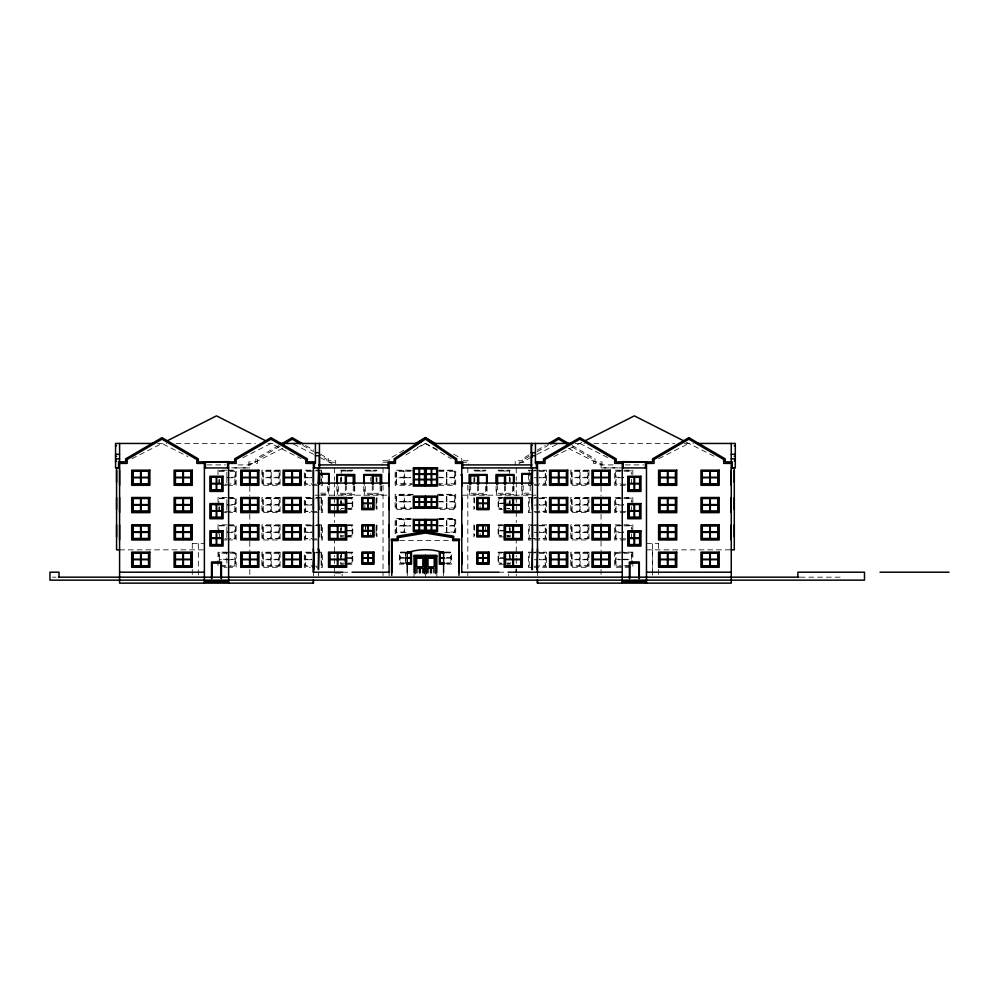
<?xml version="1.0" encoding="UTF-8"?>
<svg xmlns="http://www.w3.org/2000/svg" width="999" height="999" viewBox="0 0 999 999"><rect width="100%" height="100%" fill="white"/><g stroke="black" fill="none" stroke-linecap="round" stroke-linejoin="round"><path stroke-width="0.75" stroke-dasharray="5 3.75" d="M652.534 549.85L652.534 575.624L652.534 543.631M405.869 454.995L425.424 443.456L428.521 443.456M278.733 445.504L255.856 458.853L255.856 461.875L248.788 461.875L248.788 467.932M280.145 446.203L257.367 459.478L257.367 463.399L249.8 463.399L249.8 467.932L231.456 467.932M403.896 450.212L389.086 458.853L389.086 460.739M529.058 454.92L522.327 458.853L522.327 460.739L515.184 460.739L515.184 464.91M537.125 450.212L545.204 445.504M529.195 456.356L523.838 459.478L523.838 462.262L516.271 462.262M537.225 451.673L547.952 445.417M131.905 458.678L161.988 443.456L187.974 456.605M242.869 457.692L270.991 443.456L301.086 458.678M282.817 448.201L249.8 464.91L237.687 464.91M417.22 447.602L425.424 443.456L438.823 450.237M518.881 463.586L529.945 457.992M536.775 454.533L557.317 444.13M553.871 456.605L582.579 442.07M658.778 458.678L688.86 443.456M572.052 446.978L593.481 459.478L593.481 463.399L601.048 463.399L601.048 467.932L620.729 467.857M157.442 443.456L166.658 443.456M175.999 443.456L255.419 443.456M267.882 443.456L274.063 443.456M575.262 443.456L584.527 443.456M593.868 443.456L674.849 443.456M684.19 443.456L693.406 443.456M387.674 460.739L382.03 460.739L382.03 464.91M463.174 460.739L468.831 460.739L468.831 464.91M334.59 462.262L327.01 462.262L327.01 459.478L320.317 455.569M383.029 462.262L389.086 462.262M461.763 462.262L467.819 462.262M207.018 464.91L225.587 464.91M613.161 464.91L601.048 464.91L568.031 448.201M625.274 464.91L643.843 464.91M601.048 467.932L620.928 467.932M227.085 470.179L218.007 470.179L218.007 474.725M228.609 470.179L236.176 470.179L236.176 485.314L228.609 485.314M310.364 470.179L304.308 470.179L304.308 485.314L310.364 485.314M316.421 470.179L322.477 470.179L322.477 485.314L311.875 485.314M340.647 470.179L352.759 470.179M364.86 470.179L376.973 470.179M410.289 470.167L395.142 470.167L395.142 485.314L410.289 485.314M439.048 470.167L455.706 470.167L455.706 485.314L439.048 485.314M473.876 470.179L485.989 470.179M498.101 470.179L510.214 470.179M532.917 470.179L528.384 470.179L528.384 485.314L532.917 485.314M534.44 470.179L546.553 470.179L546.553 485.314L534.44 485.314M320.13 470.804L305.157 470.804L305.157 484.215L317.133 484.215M352.185 470.679L341.208 470.679L341.208 475.274M365.434 470.679L376.411 470.679M412.462 470.791L396.004 470.791L396.004 484.215L412.462 484.215M438.386 470.791L454.857 470.791L454.857 484.215L438.386 484.215M474.438 470.679L485.414 470.679M498.663 470.679L509.64 470.679L509.64 475.274M530.731 470.804L545.691 470.804L545.691 484.215L533.716 484.215M341.521 470.991L346.541 470.991L346.541 474.637M346.853 470.991L351.873 470.991M365.746 470.991L370.766 470.991L370.766 474.637M371.079 470.991L376.099 470.991M474.762 470.991L479.77 470.991M485.102 470.991L480.094 470.991L480.094 474.637M498.988 470.991L503.996 470.991M509.328 470.991L504.308 470.991L504.308 474.637M230.332 471.203L234.852 471.203L234.852 477.26L227.322 477.26M311.651 471.203L305.632 471.203L305.632 477.26L311.651 477.26M410.489 471.191L404.47 471.191L404.47 477.26L410.489 477.26M438.861 471.191L446.391 471.191L446.391 477.26L438.861 477.26M539.21 471.203L545.217 471.203L545.217 477.26L539.21 477.26M620.516 471.203L616.008 471.203L616.008 477.26L623.526 477.26M624 471.203L631.518 471.203L631.518 474.225M227.322 477.759L234.852 477.759L234.852 483.828L230.332 483.828M311.651 477.759L305.632 477.759L305.632 483.828L311.651 483.828M410.489 477.747L404.47 477.747L404.47 483.816L411.988 483.816M438.861 477.747L446.391 477.747L446.391 483.816L438.861 483.816M534.215 477.759L537.225 477.759M539.21 477.759L545.217 477.759L545.217 483.828L539.21 483.828M623.526 477.759L616.008 477.759L616.008 483.828L620.516 483.828M224.85 484.215L235.327 484.215L235.327 470.804L218.856 470.804L218.856 473.788M626.011 484.215L615.534 484.215L615.534 470.804L631.992 470.804L631.992 473.788M224.063 485.314L227.085 485.314M625.274 485.314L614.685 485.314L614.685 470.179L632.842 470.179L632.842 474.725M320.667 493.169L327.622 493.169L327.622 485.614M345.329 493.269L338.374 493.269L338.374 486.051M372.227 493.269L365.272 493.269L365.272 486.051M478.621 493.269L485.576 493.269L485.576 486.051M505.531 493.269L512.487 493.269L512.487 486.051M413.311 494.28L395.142 494.28L395.142 509.428L410.289 509.428M437.537 494.28L455.706 494.28L455.706 509.428L439.048 509.428M321.166 494.692L328.621 494.692L328.621 485.839M531.181 494.692L522.24 494.692L522.24 485.839M412.462 494.905L396.004 494.905L396.004 508.329L412.462 508.329M438.386 494.905L454.857 494.905L454.857 508.329L438.386 508.329M314.935 495.192L319.568 495.192M320.604 495.192L387.55 495.192M461.763 495.192L535.914 495.192M410.489 495.304L404.47 495.304L404.47 501.373L410.489 501.373M438.861 495.304L446.391 495.304L446.391 501.373L438.861 501.373M227.085 497.502L218.007 497.502L218.007 502.047M228.609 497.502L236.176 497.502L236.176 512.637L228.609 512.637M310.364 497.502L304.308 497.502L304.308 512.637L310.364 512.637M316.421 497.502L322.477 497.502L322.477 512.637L311.875 512.637M348.214 497.502L352.759 497.502L352.759 509.615L348.214 509.615M502.647 497.502L498.101 497.502L498.101 509.615L502.647 509.615M532.917 497.502L528.384 497.502L528.384 512.637L546.553 512.637L546.553 497.502L534.44 497.502M347.015 498.002L352.185 498.002L352.185 508.728L341.208 508.728M503.846 498.002L498.663 498.002L498.663 508.728L501.411 508.728M320.13 498.126L305.157 498.126L305.157 511.538L317.133 511.538M348.114 498.314L351.873 498.314L351.873 503.171L346.853 503.171M501.486 498.314L498.988 498.314L498.988 503.171L503.996 503.171M530.731 498.126L545.691 498.126L545.691 511.538L533.716 511.538M230.332 498.513L234.852 498.513L234.852 504.582L227.322 504.582M311.651 498.513L305.632 498.513L305.632 504.582L311.651 504.582M539.21 498.513L545.217 498.513L545.217 504.582L539.21 504.582M620.516 498.513L616.008 498.513L616.008 504.582L623.526 504.582M624 498.513L631.518 498.513L631.518 501.548M410.489 501.86L404.47 501.86L404.47 507.929L411.988 507.929M438.861 501.86L446.391 501.86L446.391 507.929L438.861 507.929M344.031 503.171L341.521 503.171L341.521 498.314M506.818 503.171L509.328 503.171L509.328 498.314M346.853 503.558L351.873 503.558L351.873 508.416L348.114 508.416M503.996 503.558L498.988 503.558L498.988 508.416L501.486 508.416M227.322 505.082L234.852 505.082L234.852 511.151L230.332 511.151M311.651 505.082L305.632 505.082L305.632 511.151L311.651 511.151M534.215 505.082L537.225 505.082M539.21 505.082L545.217 505.082L545.217 511.151L539.21 511.151M623.526 505.082L616.008 505.082L616.008 511.151L620.516 511.151M341.521 508.416L344.031 508.416M506.818 508.416L509.328 508.416M506.905 508.728L509.64 508.728M224.85 511.538L235.327 511.538L235.327 498.126L218.856 498.126L218.856 505.581M626.011 511.538L615.534 511.538L615.534 498.126L631.992 498.126L631.992 502.597M224.063 512.637L227.085 512.637M625.274 512.637L614.685 512.637L614.685 497.502L632.842 497.502L632.842 502.047M410.289 518.394L395.142 518.394L395.142 533.528L399.687 533.528M439.048 518.394L455.706 518.394L455.706 533.528L452.684 533.528M412.462 519.005L396.004 519.005L396.004 532.43L406.481 532.43M438.386 519.005L454.857 519.005L454.857 532.43L444.38 532.43M410.489 519.405L404.47 519.405L404.47 525.474L410.489 525.474M438.861 519.405L446.391 519.405L446.391 525.474L438.861 525.474M227.085 524.825L218.007 524.825L218.007 529.358M228.609 524.825L236.176 524.825L236.176 539.959L228.609 539.959M310.364 524.825L304.308 524.825L304.308 539.959L310.364 539.959M316.421 524.825L322.477 524.825L322.477 539.959L311.875 539.959M348.214 524.825L352.759 524.825L352.759 536.938L345.179 536.938M502.647 524.825L498.101 524.825L498.101 536.938L505.669 536.938M532.917 524.825L528.384 524.825L528.384 539.959L546.553 539.959L546.553 524.825L534.44 524.825M347.015 525.312L352.185 525.312L352.185 536.051L341.208 536.051M503.846 525.312L498.663 525.312L498.663 536.051L501.411 536.051M320.13 525.437L305.157 525.437L305.157 538.861L317.133 538.861M530.731 525.437L545.691 525.437L545.691 538.861L529.233 538.861L529.233 525.437M348.114 525.636L351.873 525.636L351.873 530.481L346.853 530.481M501.486 525.636L498.988 525.636L498.988 530.481L503.996 530.481M230.332 525.836L234.852 525.836L234.852 531.905L227.322 531.905M311.651 525.836L305.632 525.836L305.632 531.905L311.651 531.905M410.489 525.973L404.47 525.973L404.47 532.03M438.861 525.973L446.391 525.973L446.391 532.03M539.21 525.836L545.217 525.836L545.217 531.905L539.21 531.905M620.516 525.836L616.008 525.836L616.008 531.905L623.526 531.905M624 525.836L631.518 525.836L631.518 528.871M346.853 530.881L351.873 530.881L351.873 535.739L348.114 535.739M503.996 530.881L498.988 530.881L498.988 535.739L501.486 535.739M227.322 532.405L234.852 532.405L234.852 538.461L230.332 538.461M311.651 532.405L305.632 532.405L305.632 538.461L311.651 538.461M534.215 532.405L537.225 532.405M539.21 532.405L545.217 532.405L545.217 538.461L539.21 538.461M623.526 532.405L616.008 532.405L616.008 538.461L620.516 538.461M341.521 535.739L344.031 535.739M506.818 535.739L509.328 535.739M506.905 536.051L509.64 536.051M343.668 536.938L340.647 536.938L340.647 533.903M507.18 536.938L510.214 536.938L510.214 533.903M529.707 538.461L535.726 538.461M224.85 538.861L235.327 538.861L235.327 525.437L218.856 525.437L218.856 538.861M626.011 538.861L615.534 538.861L615.534 525.437L631.992 525.437L631.992 529.92M224.063 539.959L227.085 539.959M625.274 539.959L614.685 539.959L614.685 524.825L632.842 524.825L632.842 529.358M399.687 540.609L451.161 540.609M192.27 543.631L204.383 543.631M646.478 543.631L658.591 543.631M119.593 549.85L204.383 549.85M646.478 549.85L731.256 549.85M227.085 552.135L218.007 552.135L218.007 567.282M228.609 552.135L236.176 552.135L236.176 567.282L228.609 567.282M310.364 552.16L304.308 552.16L304.308 567.307L310.364 567.307M316.421 552.16L322.477 552.16L322.477 567.307L316.421 567.307M348.214 552.16L352.759 552.16L352.759 564.273L345.179 564.273M405.457 552.06L399.4 552.06L399.4 564.173L405.457 564.173M445.392 552.06L451.448 552.06L451.448 564.173L445.392 564.173M502.647 552.16L498.101 552.16L498.101 564.273L505.669 564.273M532.917 552.16L528.384 552.16L528.384 567.307L532.917 567.307M534.44 552.16L546.553 552.16L546.553 567.307L534.44 567.307M405.781 552.559L399.975 552.559L399.975 563.299L405.457 563.299M445.392 552.559L450.874 552.559L450.874 563.299L445.392 563.299M320.13 552.784L305.157 552.784L305.157 566.208L317.133 566.208M347.015 552.659L352.185 552.659L352.185 563.399L341.208 563.399M503.846 552.659L498.663 552.659L498.663 563.399L501.411 563.399M530.731 552.784L545.691 552.784L545.691 566.208L533.716 566.208M348.114 552.971L351.873 552.971L351.873 557.829L346.853 557.829M445.554 552.872L450.561 552.872L450.561 557.729L445.554 557.729M501.486 552.971L498.988 552.971L498.988 557.829L503.996 557.829M230.332 553.159L234.852 553.159L234.852 559.228L227.322 559.228M311.651 553.184L305.632 553.184L305.632 559.253L311.651 559.253M539.21 553.184L545.217 553.184L545.217 559.253L539.21 559.253M620.516 553.159L616.008 553.159L616.008 559.228L623.526 559.228M624 553.159L631.518 553.159L631.518 559.228L624 559.228M346.853 558.229L351.873 558.229L351.873 563.086L348.114 563.086M445.554 558.129L450.561 558.129L450.561 562.974L445.554 562.974M503.996 558.229L498.988 558.229L498.988 563.086L501.486 563.086M227.322 559.715L234.852 559.715L234.852 565.784L230.332 565.784M623.526 559.715L616.008 559.715L616.008 565.784L620.516 565.784M624 559.715L631.518 559.715L631.518 564.273M311.651 559.74L305.632 559.74L305.632 565.809L311.651 565.809M534.215 559.74L537.225 559.74M539.21 559.74L545.217 559.74L545.217 565.809L539.21 565.809M341.521 563.086L344.031 563.086M506.818 563.086L509.328 563.086M506.905 563.399L509.64 563.399M343.668 564.273L340.647 564.273L340.647 561.251M507.18 564.273L510.214 564.273L510.214 561.251M220.841 565.784L226.848 565.784L226.848 559.715L219.33 559.715L219.33 564.273M624 565.784L631.518 565.784M220.354 566.183L235.327 566.183L235.327 552.759L218.856 552.759L218.856 560.214M630.494 566.183L615.534 566.183L615.534 552.759L631.992 552.759L631.992 563.199M224.063 567.282L227.085 567.282M342.744 572.202L350.462 572.202M498.838 572.202L506.568 572.202M52.385 577.172L56.044 577.172M800.099 577.172L840.271 577.172M231.631 467.869L249.8 467.932M686.138 442.07L714.847 456.605M579.857 443.456L609.939 458.678M293.531 444.13L314.073 454.533M320.317 457.692L331.968 463.586M572.115 445.504L594.992 458.853L594.992 461.875L602.06 461.875L602.06 467.932M453.683 454.145L461.763 458.853L461.763 460.739M305.657 445.504L313.723 450.212M320.454 454.145L328.534 458.853L328.534 460.739L335.676 460.739L335.676 463.623M302.909 445.417L313.624 451.673M425.424 443.456L451.386 458.778M658.591 543.468L658.591 549.85M658.591 569.455L658.591 575.624M631.518 479.283L631.518 483.828M631.518 506.593L631.518 511.151M631.518 533.916L631.518 538.461M601.048 486.463L601.048 496.028M601.048 514.248L601.048 523.513M601.048 541.271L601.048 551.236M601.048 569.368L601.048 575.636M537.462 572.202L537.462 575.923M530.182 485.614L530.182 493.169L523.226 493.169L523.226 485.614M529.233 470.804L529.233 484.215M529.233 498.126L529.233 511.538M529.233 552.784L529.233 566.208M521.74 485.901L521.74 495.192M516.271 467.932L516.271 480.419M516.271 481.98L516.271 496.028M516.271 497.589L516.271 510.064M516.271 511.625L516.271 522.552M516.271 538.161L516.271 556.88M516.271 558.441L516.271 564.685M516.271 574.188L516.271 575.674M513.973 486.326L513.973 495.192M513.474 485.614L513.474 494.717L496.59 494.717L496.59 485.614M510.214 477.747L510.214 482.292M510.214 500.524L510.214 509.615M510.214 527.847L510.214 532.392M510.214 555.194L510.214 559.727M509.64 476.81L509.64 481.418M509.64 501.061L509.64 505.669M509.64 528.384L509.64 532.991M509.64 554.195L509.64 560.327M509.328 477.46L509.328 481.093M509.328 525.636L509.328 529.27M509.328 552.971L509.328 556.618M508.703 574.188L508.703 575.674M505.531 485.614L505.531 494.717M504.532 486.051L504.532 493.269L497.577 493.269L497.577 486.051M496.091 486.326L496.091 495.192M487.075 486.326L487.075 495.192M486.575 485.614L486.575 494.717L469.68 494.717L469.68 485.614M485.414 526.848L485.414 531.456M480.094 505.993L480.094 508.416M480.094 533.316L480.094 535.739M478.621 485.614L478.621 494.717M477.634 486.051L477.634 493.269L470.679 493.269L470.679 486.051M474.762 476.248L474.762 481.093M474.438 478.346L474.438 481.418M474.438 498.002L474.438 508.728M474.438 525.312L474.438 536.051M473.876 477.747L473.876 482.292M473.876 497.502L473.876 509.615M473.876 524.825L473.876 536.938M469.193 486.326L469.193 495.192M467.819 467.932L467.819 472.614M467.819 485.102L467.819 575.611M459.24 572.602L459.24 575.649M458.741 572.602L458.741 575.649M443.593 572.577L443.593 575.636M436.85 574.25L436.85 577.172M425.387 574.25L425.462 577.172M413.998 574.25L413.998 577.172M407.255 572.577L407.255 575.636M405.619 552.872L405.619 557.729M405.619 558.129L405.619 562.974M392.12 572.602L392.12 575.649M391.608 572.602L391.608 575.649M389.086 572.202L389.086 575.923M383.029 467.932L383.029 472.614M383.029 485.102L383.029 575.611M381.668 486.326L381.668 495.192M381.168 485.614L381.168 494.717L364.285 494.717L364.285 485.614M380.169 486.051L380.169 493.269L373.226 493.269L373.226 486.051M376.973 477.747L376.973 482.292M376.973 497.502L376.973 509.615M376.973 524.825L376.973 536.938M376.411 478.346L376.411 481.418M376.411 498.002L376.411 508.728M376.411 525.312L376.411 536.051M376.099 476.248L376.099 481.093M376.099 498.314L376.099 503.171M376.099 503.558L376.099 508.416M376.099 525.636L376.099 530.481M376.099 530.881L376.099 535.739M372.227 485.614L372.227 494.717M370.766 477.46L370.766 481.093M370.766 505.993L370.766 508.416M370.766 533.316L370.766 535.739M365.746 525.636L365.746 528.059M365.434 526.848L365.434 531.456M364.86 505.069L364.86 509.615M363.786 486.326L363.786 495.192M354.757 486.326L354.757 495.192M354.27 485.614L354.27 494.717L337.375 494.717L337.375 485.614M353.271 486.051L353.271 493.269L346.316 493.269L346.316 486.051M345.329 485.614L345.329 494.717M342.158 574.188L342.158 575.674M341.521 477.46L341.521 481.093M341.521 525.636L341.521 529.27M341.521 552.971L341.521 556.618M341.208 476.81L341.208 481.418M341.208 501.061L341.208 505.669M341.208 528.384L341.208 532.991M341.208 554.195L341.208 560.327M340.647 477.747L340.647 482.292M340.647 500.524L340.647 509.615M340.647 527.847L340.647 532.392M340.647 555.194L340.647 559.727M336.875 486.326L336.875 495.192M334.59 467.932L334.59 480.419M334.59 481.98L334.59 496.028M334.59 497.589L334.59 510.064M334.59 511.625L334.59 522.552M334.59 538.161L334.59 556.88M334.59 558.441L334.59 564.685M334.59 566.246L334.59 575.674M329.108 485.901L329.108 495.192M321.616 470.804L321.616 484.215M321.616 498.126L321.616 511.538M321.616 525.437L321.616 538.861M321.616 552.784L321.616 566.208M321.154 471.203L321.154 477.26M321.154 477.759L321.154 480.794M321.154 498.513L321.154 504.582M321.154 505.082L321.154 511.151M321.154 525.836L321.154 531.905M321.154 532.405L321.154 538.461M321.154 553.184L321.154 559.253M321.154 559.74L321.154 565.809M318.431 572.702L318.431 575.674M313.386 572.202L313.386 575.923M249.8 486.463L249.8 496.028M249.8 514.248L249.8 523.513M249.8 541.271L249.8 551.236M249.8 569.368L249.8 575.636M226.848 477.26L226.848 471.203L219.33 471.203L219.33 474.225M226.848 477.759L226.848 483.828M226.848 504.582L226.848 498.513L219.33 498.513L219.33 501.548M226.848 505.082L226.848 511.151M226.848 531.905L226.848 525.836L219.33 525.836L219.33 528.871M226.848 532.405L226.848 538.461M219.33 479.283L219.33 483.828M219.33 506.593L219.33 511.151M219.33 533.916L219.33 538.461M218.856 479.745L218.856 484.215M218.856 507.067L218.856 511.538M198.326 543.631L198.326 575.624M192.27 543.468L192.27 549.85M192.27 569.455L192.27 575.624M280.082 470.179L261.913 470.179L261.913 485.314L280.082 485.314L280.082 470.179M588.935 470.179L570.766 470.179L570.766 485.314L588.935 485.314L588.935 470.179M279.233 470.804L262.762 470.804L262.762 484.215L279.233 484.215L279.233 470.804M588.086 470.804L571.628 470.804L571.628 484.215L588.086 484.215L588.086 470.804M270.754 471.203L263.237 471.203L263.237 477.26L270.754 477.26L270.754 471.203M278.758 471.203L271.228 471.203L271.228 477.26L278.758 477.26L278.758 471.203M403.996 471.191L396.466 471.191L396.466 477.26L403.996 477.26L403.996 471.191M454.383 471.191L446.865 471.191L446.865 477.26L454.383 477.26L454.383 471.191M579.62 471.203L572.102 471.203L572.102 477.26L579.62 477.26L579.62 471.203M587.612 471.203L580.094 471.203L580.094 477.26L587.612 477.26L587.612 471.203M270.754 477.759L263.237 477.759L263.237 483.828L270.754 483.828L270.754 477.759M278.758 477.759L271.228 477.759L271.228 483.828L278.758 483.828L278.758 477.759M403.996 477.747L396.466 477.747L396.466 483.816L403.996 483.816L403.996 477.747M454.383 477.747L446.865 477.747L446.865 483.816L454.383 483.816L454.383 477.747M579.62 477.759L572.102 477.759L572.102 483.828L579.62 483.828L579.62 477.759M587.612 477.759L580.094 477.759L580.094 483.828L587.612 483.828L587.612 477.759M403.996 495.304L396.466 495.304L396.466 501.373L403.996 501.373L403.996 495.304M454.383 495.304L446.865 495.304L446.865 501.373L454.383 501.373L454.383 495.304M280.082 497.502L261.913 497.502L261.913 512.637L280.082 512.637L280.082 497.502M588.935 497.502L570.766 497.502L570.766 512.637L588.935 512.637L588.935 497.502M279.233 498.126L262.762 498.126L262.762 511.538L279.233 511.538L279.233 498.126M588.086 498.126L571.628 498.126L571.628 511.538L588.086 511.538L588.086 498.126M270.754 498.513L263.237 498.513L263.237 504.582L270.754 504.582L270.754 498.513M278.758 498.513L271.228 498.513L271.228 504.582L278.758 504.582L278.758 498.513M579.62 498.513L572.102 498.513L572.102 504.582L579.62 504.582L579.62 498.513M587.612 498.513L580.094 498.513L580.094 504.582L587.612 504.582L587.612 498.513M403.996 501.86L396.466 501.86L396.466 507.929L403.996 507.929L403.996 501.86M454.383 501.86L446.865 501.86L446.865 507.929L454.383 507.929L454.383 501.86M270.754 505.082L263.237 505.082L263.237 511.151L270.754 511.151L270.754 505.082M278.758 505.082L271.228 505.082L271.228 511.151L278.758 511.151L278.758 505.082M579.62 505.082L572.102 505.082L572.102 511.151L579.62 511.151L579.62 505.082M587.612 505.082L580.094 505.082L580.094 511.151L587.612 511.151L587.612 505.082M403.996 519.405L396.466 519.405L396.466 525.474L403.996 525.474L403.996 519.405M454.383 519.405L446.865 519.405L446.865 525.474L454.383 525.474L454.383 519.405M280.082 524.825L261.913 524.825L261.913 539.959L280.082 539.959L280.082 524.825M588.935 524.825L570.766 524.825L570.766 539.959L588.935 539.959L588.935 524.825M279.233 525.437L262.762 525.437L262.762 538.861L279.233 538.861L279.233 525.437M588.086 525.437L571.628 525.437L571.628 538.861L588.086 538.861L588.086 525.437M270.754 525.836L263.237 525.836L263.237 531.905L270.754 531.905L270.754 525.836M278.758 525.836L271.228 525.836L271.228 531.905L278.758 531.905L278.758 525.836M403.996 525.973L396.466 525.973L396.466 532.03L403.996 532.03L403.996 525.973M454.383 525.973L446.865 525.973L446.865 532.03L454.383 532.03L454.383 525.973M579.62 525.836L572.102 525.836L572.102 531.905L579.62 531.905L579.62 525.836M587.612 525.836L580.094 525.836L580.094 531.905L587.612 531.905L587.612 525.836M270.754 532.405L263.237 532.405L263.237 538.461L270.754 538.461L270.754 532.405M278.758 532.405L271.228 532.405L271.228 538.461L278.758 538.461L278.758 532.405M579.62 532.405L572.102 532.405L572.102 538.461L579.62 538.461L579.62 532.405M587.612 532.405L580.094 532.405L580.094 538.461L587.612 538.461L587.612 532.405M280.082 552.16L261.913 552.16L261.913 567.307L280.082 567.307L280.082 552.16M588.935 552.16L570.766 552.16L570.766 567.307L588.935 567.307L588.935 552.16M632.842 552.135L614.685 552.135L614.685 567.282L632.842 567.282L632.842 552.135M279.233 552.784L262.762 552.784L262.762 566.208L279.233 566.208L279.233 552.784M588.086 552.784L571.628 552.784L571.628 566.208L588.086 566.208L588.086 552.784M405.307 552.872L400.287 552.872L400.287 557.729L405.307 557.729L405.307 552.872M226.848 553.159L219.33 553.159L219.33 559.228L226.848 559.228L226.848 553.159M270.754 553.184L263.237 553.184L263.237 559.253L270.754 559.253L270.754 553.184M278.758 553.184L271.228 553.184L271.228 559.253L278.758 559.253L278.758 553.184M579.62 553.184L572.102 553.184L572.102 559.253L579.62 559.253L579.62 553.184M587.612 553.184L580.094 553.184L580.094 559.253L587.612 559.253L587.612 553.184M405.307 558.129L400.287 558.129L400.287 562.974L405.307 562.974L405.307 558.129M270.754 559.74L263.237 559.74L263.237 565.809L270.754 565.809L270.754 559.74M278.758 559.74L271.228 559.74L271.228 565.809L278.758 565.809L278.758 559.74M579.62 559.74L572.102 559.74L572.102 565.809L579.62 565.809L579.62 559.74M587.612 559.74L580.094 559.74L580.094 565.809L587.612 565.809L587.612 559.74"/><path stroke-width="1.5" d="M204.383 583.129L204.383 463.399L196.815 463.399L196.815 459.478L161.988 439.173L127.16 459.478L127.16 463.399L119.593 463.399L119.593 583.129L313.386 583.129L313.386 580.019M342.744 572.202L313.386 572.202L313.386 463.399L305.819 463.399L305.819 459.478L270.991 439.173L236.176 459.478L236.176 463.399L228.609 463.399L228.609 583.129M313.386 572.202L313.886 552.534L313.386 567.607M318.431 497.502L318.931 509.615M318.431 482.292L318.931 470.179M318.931 552.522L318.431 569.542L318.431 467.932M318.931 536.962L318.931 524.787M319.443 457.205L319.443 467.932L319.443 443.456M536.451 467.932L536.451 461.875L543.518 461.875L543.518 458.853L579.857 437.649L616.196 458.853L616.196 461.875L652.534 461.875L652.534 458.853L688.86 437.649L688.86 439.173L723.688 459.478L723.688 463.399L731.256 463.399L731.256 583.129L537.462 583.129L537.462 580.132M281.431 443.931L292.195 437.649L302.959 443.931M284.153 443.856L292.195 439.173L300.224 443.856M414.66 443.931L425.424 437.649L436.188 443.931M417.395 443.856L421.403 441.508M547.889 443.931L558.666 437.649L569.43 443.931M550.624 443.856L558.666 439.173L566.695 443.856M688.86 439.173L654.045 459.478L654.045 463.399L646.478 463.399L646.478 583.129M166.071 441.383L216.496 415.871L266.908 441.383M583.94 441.383L634.365 415.871L684.777 441.383M425.424 531.505L397.165 536.226L397.165 539.098L391.358 539.098L391.358 540.609L398.176 540.609L398.176 537.574L425.424 533.041L452.684 537.574L452.684 540.609L459.49 540.609L459.49 539.098L453.683 539.098L453.683 536.226L425.424 531.505L425.424 519.393M152.897 443.456L115.559 443.456L115.559 467.932L119.593 467.932M280.082 443.456L417.682 443.456M433.166 443.456L570.766 443.456M697.951 443.456L735.301 443.456L735.301 467.932L731.256 467.932M532.417 445.279L531.406 445.279L531.406 454.033L532.417 454.033M115.559 445.729L116.571 445.729M734.29 445.729L735.301 445.729M315.409 452.672L319.443 452.672M531.406 452.672L535.439 452.672M115.559 454.308L119.593 454.308M731.256 454.308L735.301 454.308M315.409 455.694L319.443 455.694M535.439 455.694L531.406 455.694L531.406 467.932L531.406 443.456M115.559 456.356L116.571 456.356M734.29 456.356L735.301 456.356M531.406 457.205L532.417 457.205M115.559 458.853L119.593 458.853M731.256 458.853L735.301 458.853M115.559 461.126L116.571 461.126M734.29 461.126L735.301 461.126M228.609 461.638L204.383 461.875M622.252 461.638L646.478 461.875M535.439 462.125L537.462 462.125M118.581 464.91L119.593 464.91M319.006 464.91L388.087 464.91M461.763 464.91L531.855 464.91M536.451 464.91L537.462 464.91M204.383 467.932L228.609 467.932M313.386 467.932L389.086 467.932M461.763 467.932L537.462 467.932M622.252 467.932L646.478 467.932M116.571 470.179L116.571 482.292M119.593 470.179L119.593 485.314M313.386 470.179L313.386 482.292M532.417 470.179L531.93 482.292M537.462 470.179L537.462 482.292M731.256 470.179L731.256 485.314M734.29 470.179L734.29 482.292M389.086 474.1L389.086 486.213M461.763 474.1L461.763 486.213M460.751 475L462.262 475M318.019 483.079L389.086 483.079M461.763 483.079L532.829 483.079M531.93 497.465L532.417 509.64M116.571 497.502L116.571 509.615M119.593 497.502L119.593 512.637M313.386 497.502L313.386 509.615M389.086 497.527L389.086 509.64M461.763 497.527L461.763 509.64M537.462 497.502L537.462 509.615M731.256 497.502L731.256 512.637M734.29 497.502L734.29 509.615M116.571 524.825L116.571 536.938M119.593 524.825L119.593 539.959M313.386 524.825L313.386 536.938M389.086 524.85L389.086 536.962M461.763 524.85L461.763 536.962M532.417 524.787L532.417 536.962M537.462 524.825L537.462 536.938M731.256 524.825L731.256 539.959M734.29 524.825L734.29 536.938M313.386 548.876L313.386 551.898M532.417 548.888L532.417 551.923M537.462 548.876L537.462 551.898M119.593 549.85L116.571 549.85L116.571 467.932M731.256 549.85L734.29 549.85L734.29 467.932M389.086 552.135L389.086 564.248M406.98 552.06L411.513 552.06L411.513 564.173L406.98 564.173M443.881 552.06L439.335 552.06L439.335 564.173L443.881 564.173M461.763 552.135L461.763 564.248M406.83 552.559L410.951 552.559L410.951 563.299L406.83 563.299M444.018 552.559L439.897 552.559L439.897 563.299L444.018 563.299M532.417 552.522L531.918 569.542M537.462 552.534L536.962 569.542M406.868 552.872L410.639 552.872L410.639 557.729L406.868 557.729M443.981 552.872L440.222 552.872L440.222 557.729L443.981 557.729M414.036 556.306L436.813 556.306M406.868 558.129L410.639 558.129L410.639 562.974L406.868 562.974M443.981 558.129L440.222 558.129L440.222 562.974L443.981 562.974M211.526 562.437L221.453 562.437M629.395 562.437L639.323 562.437M119.593 572.202L204.383 572.202M352.01 572.202L389.086 572.202M461.763 572.202L498.838 572.202M508.116 572.202L622.252 572.202M646.478 572.202L731.256 572.202M880.007 572.202L949.05 572.202M334.715 572.702L340.647 572.702M58.454 577.172L798.888 577.172M204.383 581.643L228.609 581.643M622.252 581.643L646.478 581.643M688.86 437.649L725.199 458.853L725.199 461.875L732.267 461.875L732.267 467.932M429.445 441.508L432.117 443.069M797.876 577.172L797.876 572.202L864.497 572.202L864.497 580.144L49.95 580.144L49.95 572.202L59.028 572.202L59.028 577.172M731.256 443.456L731.256 461.875M645.466 461.875L645.466 467.932M639.323 578.658L639.323 562.262L629.395 562.262L629.395 578.658M638.836 578.084L638.836 562.937L629.894 562.937L629.894 578.084M623.264 461.875L623.264 467.932M622.252 583.129L622.252 463.399L614.685 463.399L614.685 459.478L579.857 439.173L545.029 459.478L545.029 463.399L537.462 463.399L537.462 572.227M537.462 580.019L537.462 583.129M535.439 443.456L535.439 463.461M532.417 467.932L532.417 569.542M531.668 484.353L531.668 473.526L521.74 473.526L521.74 484.353M531.181 484.365L531.181 474.038L522.24 474.038L522.24 484.365M516.271 569.218L516.271 572.202M513.973 483.379L513.973 474.525L496.091 474.525L496.091 483.379M513.474 484.103L513.474 475L496.59 475L496.59 484.103M505.531 475L505.531 484.103M504.532 484.615L504.532 475.961L497.577 475.961L497.577 484.615M487.075 483.379L487.075 474.525L469.193 474.525L469.193 483.379M486.575 484.103L486.575 475L469.68 475L469.68 484.103M478.621 475L478.621 484.103M477.634 484.615L477.634 475.961L470.679 475.961L470.679 484.615M462.774 467.932L462.774 461.875L456.718 461.875L456.718 458.853L425.424 437.599L394.143 458.853L394.143 461.875L388.087 461.875L388.087 467.932M461.763 572.539L461.763 463.399L455.419 463.399L455.419 459.478L425.424 439.11L395.442 459.478L395.442 463.399L389.086 463.399L389.086 572.539M459.24 540.609L459.24 572.602M458.741 540.609L458.741 572.602M443.593 572.577L443.593 552.722A56.019 56.019 0 0 0 407.255 552.722L407.255 572.577M436.813 572.789L436.813 555.307L414.036 555.307L414.036 572.789M435.701 573.613L435.701 556.805L426.511 556.805L426.511 573.613M433.966 572.839L433.966 568.206L431.418 568.206L431.418 572.839M430.544 572.839L430.544 568.206L427.997 568.206L427.997 572.839M425.424 467.932L425.424 486.101M425.424 496.178L425.424 508.291M425.462 555.307L425.387 572.789M424.338 573.613L424.338 556.805L415.159 556.805L415.159 573.613M422.852 572.839L422.852 568.206L420.304 568.206L420.304 572.839M419.443 572.839L419.443 568.206L416.895 568.206L416.895 572.839M392.12 540.609L392.12 572.602M391.608 540.609L391.608 572.602M381.668 483.379L381.668 474.525L363.786 474.525L363.786 483.379M381.168 484.103L381.168 475L364.285 475L364.285 484.103M380.169 484.615L380.169 475.961L373.226 475.961L373.226 484.615M372.227 475L372.227 484.103M354.757 483.379L354.757 474.525L336.875 474.525L336.875 483.379M354.27 484.103L354.27 475L337.375 475L337.375 484.103M353.271 484.615L353.271 475.961L346.316 475.961L346.316 484.615M345.329 475L345.329 484.103M329.108 484.353L329.108 473.526L319.18 473.526L319.18 484.353M328.621 484.365L328.621 474.038L319.68 474.038L319.68 484.365M315.409 443.456L315.409 463.461M314.398 467.932L314.398 461.875L307.33 461.875L307.33 458.853L270.991 437.649L234.665 458.853L234.665 461.875L198.326 461.875L198.326 458.853L161.988 437.649L125.649 458.853L125.649 461.875L118.581 461.875L118.581 467.932M313.886 552.534L313.886 569.542M313.386 580.132L313.386 583.129M227.597 461.875L227.597 467.932M221.453 578.658L221.453 562.262L211.526 562.262L211.526 578.658M220.966 578.084L220.966 562.937L212.025 562.937L212.025 578.084M205.394 461.875L205.394 467.932M119.593 443.456L119.593 461.875M318.431 548.876L318.931 551.898L318.431 548.888M437.537 467.932L413.311 467.932L413.311 486.101L437.537 486.101L437.537 467.932M424.862 468.431L413.886 468.431L413.886 485.227L424.862 485.227L424.862 468.431M436.975 468.431L425.999 468.431L425.999 485.227L436.975 485.227L436.975 468.431M419.218 468.743L414.198 468.743L414.198 473.888L419.218 473.888L419.218 468.743M424.538 468.743L419.53 468.743L419.53 473.888L424.538 473.888L424.538 468.743M431.331 468.743L426.311 468.743L426.311 473.888L431.331 473.888L431.331 468.743M436.65 468.743L431.643 468.743L431.643 473.888L436.65 473.888L436.65 468.743M149.875 470.179L131.706 470.179L131.706 485.314L149.875 485.314L149.875 470.179M192.27 470.179L174.101 470.179L174.101 485.314L192.27 485.314L192.27 470.179M258.878 470.179L240.722 470.179L240.722 485.314L258.878 485.314L258.878 470.179M301.273 470.179L283.104 470.179L283.104 485.314L301.273 485.314L301.273 470.179M567.744 470.179L549.575 470.179L549.575 485.314L567.744 485.314L567.744 470.179M610.139 470.179L591.97 470.179L591.97 485.314L610.139 485.314L610.139 470.179M676.748 470.179L658.591 470.179L658.591 485.314L676.748 485.314L676.748 470.179M719.143 470.179L700.973 470.179L700.973 485.314L719.143 485.314L719.143 470.179M149.026 470.804L132.555 470.804L132.555 484.215L149.026 484.215L149.026 470.804M191.421 470.804L174.95 470.804L174.95 484.215L191.421 484.215L191.421 470.804M258.029 470.804L241.571 470.804L241.571 484.215L258.029 484.215L258.029 470.804M300.424 470.804L283.966 470.804L283.966 484.215L300.424 484.215L300.424 470.804M566.895 470.804L550.424 470.804L550.424 484.215L566.895 484.215L566.895 470.804M609.29 470.804L592.819 470.804L592.819 484.215L609.29 484.215L609.29 470.804M675.898 470.804L659.44 470.804L659.44 484.215L675.898 484.215L675.898 470.804M718.293 470.804L701.835 470.804L701.835 484.215L718.293 484.215L718.293 470.804M140.559 471.203L133.029 471.203L133.029 477.26L140.559 477.26L140.559 471.203M148.551 471.203L141.034 471.203L141.034 477.26L148.551 477.26L148.551 471.203M182.942 471.203L175.424 471.203L175.424 477.26L182.942 477.26L182.942 471.203M190.946 471.203L183.416 471.203L183.416 477.26L190.946 477.26L190.946 471.203M249.563 471.203L242.045 471.203L242.045 477.26L249.563 477.26L249.563 471.203M257.555 471.203L250.037 471.203L250.037 477.26L257.555 477.26L257.555 471.203M291.958 471.203L284.428 471.203L284.428 477.26L291.958 477.26L291.958 471.203M299.95 471.203L292.432 471.203L292.432 477.26L299.95 477.26L299.95 471.203M558.429 471.203L550.899 471.203L550.899 477.26L558.429 477.26L558.429 471.203M566.421 471.203L558.891 471.203L558.891 477.26L566.421 477.26L566.421 471.203M600.811 471.203L593.294 471.203L593.294 477.26L600.811 477.26L600.811 471.203M608.816 471.203L601.286 471.203L601.286 477.26L608.816 477.26L608.816 471.203M667.432 471.203L659.914 471.203L659.914 477.26L667.432 477.26L667.432 471.203M675.424 471.203L667.906 471.203L667.906 477.26L675.424 477.26L675.424 471.203M709.827 471.203L702.297 471.203L702.297 477.26L709.827 477.26L709.827 471.203M717.819 471.203L710.301 471.203L710.301 477.26L717.819 477.26L717.819 471.203M419.218 474.388L414.198 474.388L414.198 479.27L419.218 479.27L419.218 474.388M424.538 474.388L419.53 474.388L419.53 479.27L424.538 479.27L424.538 474.388M431.331 474.388L426.311 474.388L426.311 479.27L431.331 479.27L431.331 474.388M436.65 474.388L431.643 474.388L431.643 479.27L436.65 479.27L436.65 474.388M223.089 476.273L209.89 476.273L209.89 491.408L223.089 491.408L223.089 476.273M640.958 476.273L627.759 476.273L627.759 491.408L640.958 491.408L640.958 476.273M222.24 476.898L210.739 476.898L210.739 490.309L222.24 490.309L222.24 476.898M640.109 476.898L628.608 476.898L628.608 490.309L640.109 490.309L640.109 476.898M216.259 477.285L211.214 477.285L211.214 483.354L216.259 483.354L216.259 477.285M221.766 477.285L216.733 477.285L216.733 483.354L221.766 483.354L221.766 477.285M634.128 477.285L629.083 477.285L629.083 483.354L634.128 483.354L634.128 477.285M639.635 477.285L634.602 477.285L634.602 483.354L639.635 483.354L639.635 477.285M140.559 477.759L133.029 477.759L133.029 483.828L140.559 483.828L140.559 477.759M148.551 477.759L141.034 477.759L141.034 483.828L148.551 483.828L148.551 477.759M182.942 477.759L175.424 477.759L175.424 483.828L182.942 483.828L182.942 477.759M190.946 477.759L183.416 477.759L183.416 483.828L190.946 483.828L190.946 477.759M249.563 477.759L242.045 477.759L242.045 483.828L249.563 483.828L249.563 477.759M257.555 477.759L250.037 477.759L250.037 483.828L257.555 483.828L257.555 477.759M291.958 477.759L284.428 477.759L284.428 483.828L291.958 483.828L291.958 477.759M299.95 477.759L292.432 477.759L292.432 483.828L299.95 483.828L299.95 477.759M558.429 477.759L550.899 477.759L550.899 483.828L558.429 483.828L558.429 477.759M566.421 477.759L558.891 477.759L558.891 483.828L566.421 483.828L566.421 477.759M600.811 477.759L593.294 477.759L593.294 483.828L600.811 483.828L600.811 477.759M608.816 477.759L601.286 477.759L601.286 483.828L608.816 483.828L608.816 477.759M667.432 477.759L659.914 477.759L659.914 483.828L667.432 483.828L667.432 477.759M675.424 477.759L667.906 477.759L667.906 483.828L675.424 483.828L675.424 477.759M709.827 477.759L702.297 477.759L702.297 483.828L709.827 483.828L709.827 477.759M717.819 477.759L710.301 477.759L710.301 483.828L717.819 483.828L717.819 477.759M419.218 479.77L414.198 479.77L414.198 484.902L419.218 484.902L419.218 479.77M424.538 479.77L419.53 479.77L419.53 484.902L424.538 484.902L424.538 479.77M431.331 479.77L426.311 479.77L426.311 484.902L431.331 484.902L431.331 479.77M436.65 479.77L431.643 479.77L431.643 484.902L436.65 484.902L436.65 479.77M216.259 483.853L211.214 483.853L211.214 489.922L216.259 489.922L216.259 483.853M221.766 483.853L216.733 483.853L216.733 489.922L221.766 489.922L221.766 483.853M634.128 483.853L629.083 483.853L629.083 489.922L634.128 489.922L634.128 483.853M639.635 483.853L634.602 483.853L634.602 489.922L639.635 489.922L639.635 483.853M437.537 496.178L413.311 496.178L413.311 508.291L437.537 508.291L437.537 496.178M424.862 496.678L413.886 496.678L413.886 507.417L424.862 507.417L424.862 496.678M436.975 496.678L425.999 496.678L425.999 507.417L436.975 507.417L436.975 496.678M419.218 496.99L414.198 496.99L414.198 501.848L419.218 501.848L419.218 496.99M424.538 496.99L419.53 496.99L419.53 501.848L424.538 501.848L424.538 496.99M431.331 496.99L426.311 496.99L426.311 501.848L431.331 501.848L431.331 496.99M436.65 496.99L431.643 496.99L431.643 501.848L436.65 501.848L436.65 496.99M149.875 497.502L131.706 497.502L131.706 512.637L149.875 512.637L149.875 497.502M192.27 497.502L174.101 497.502L174.101 512.637L192.27 512.637L192.27 497.502M258.878 497.502L240.722 497.502L240.722 512.637L258.878 512.637L258.878 497.502M301.273 497.502L283.104 497.502L283.104 512.637L301.273 512.637L301.273 497.502M346.703 497.527L328.534 497.527L328.534 512.674L346.703 512.674L346.703 497.527M373.951 497.527L361.838 497.527L361.838 509.64L373.951 509.64L373.951 497.527M489.011 497.527L476.898 497.527L476.898 509.64L489.011 509.64L489.011 497.527M522.315 497.527L504.158 497.527L504.158 512.674L522.315 512.674L522.315 497.527M567.744 497.502L549.575 497.502L549.575 512.637L567.744 512.637L567.744 497.502M610.139 497.502L591.97 497.502L591.97 512.637L610.139 512.637L610.139 497.502M676.748 497.502L658.591 497.502L658.591 512.637L676.748 512.637L676.748 497.502M719.143 497.502L700.973 497.502L700.973 512.637L719.143 512.637L719.143 497.502M373.389 498.026L362.412 498.026L362.412 508.766L373.389 508.766L373.389 498.026M488.449 498.026L477.472 498.026L477.472 508.766L488.449 508.766L488.449 498.026M149.026 498.126L132.555 498.126L132.555 511.538L149.026 511.538L149.026 498.126M191.421 498.126L174.95 498.126L174.95 511.538L191.421 511.538L191.421 498.126M258.029 498.126L241.571 498.126L241.571 511.538L258.029 511.538L258.029 498.126M300.424 498.126L283.966 498.126L283.966 511.538L300.424 511.538L300.424 498.126M345.854 498.151L329.383 498.151L329.383 511.575L345.854 511.575L345.854 498.151M521.466 498.151L505.007 498.151L505.007 511.575L521.466 511.575L521.466 498.151M566.895 498.126L550.424 498.126L550.424 511.538L566.895 511.538L566.895 498.126M609.29 498.126L592.819 498.126L592.819 511.538L609.29 511.538L609.29 498.126M675.898 498.126L659.44 498.126L659.44 511.538L675.898 511.538L675.898 498.126M718.293 498.126L701.835 498.126L701.835 511.538L718.293 511.538L718.293 498.126M140.559 498.513L133.029 498.513L133.029 504.582L140.559 504.582L140.559 498.513M148.551 498.513L141.034 498.513L141.034 504.582L148.551 504.582L148.551 498.513M182.942 498.513L175.424 498.513L175.424 504.582L182.942 504.582L182.942 498.513M190.946 498.513L183.416 498.513L183.416 504.582L190.946 504.582L190.946 498.513M249.563 498.513L242.045 498.513L242.045 504.582L249.563 504.582L249.563 498.513M257.555 498.513L250.037 498.513L250.037 504.582L257.555 504.582L257.555 498.513M291.958 498.513L284.428 498.513L284.428 504.582L291.958 504.582L291.958 498.513M299.95 498.513L292.432 498.513L292.432 504.582L299.95 504.582L299.95 498.513M367.744 498.351L362.724 498.351L362.724 503.196L367.744 503.196L367.744 498.351M373.064 498.351L368.057 498.351L368.057 503.196L373.064 503.196L373.064 498.351M482.804 498.351L477.784 498.351L477.784 503.196L482.804 503.196L482.804 498.351M488.124 498.351L483.116 498.351L483.116 503.196L488.124 503.196L488.124 498.351M558.429 498.513L550.899 498.513L550.899 504.582L558.429 504.582L558.429 498.513M566.421 498.513L558.891 498.513L558.891 504.582L566.421 504.582L566.421 498.513M600.811 498.513L593.294 498.513L593.294 504.582L600.811 504.582L600.811 498.513M608.816 498.513L601.286 498.513L601.286 504.582L608.816 504.582L608.816 498.513M667.432 498.513L659.914 498.513L659.914 504.582L667.432 504.582L667.432 498.513M675.424 498.513L667.906 498.513L667.906 504.582L675.424 504.582L675.424 498.513M709.827 498.513L702.297 498.513L702.297 504.582L709.827 504.582L709.827 498.513M717.819 498.513L710.301 498.513L710.301 504.582L717.819 504.582L717.819 498.513M337.375 498.551L329.857 498.551L329.857 504.62L337.375 504.62L337.375 498.551M345.379 498.551L337.849 498.551L337.849 504.62L345.379 504.62L345.379 498.551M512.999 498.551L505.482 498.551L505.482 504.62L512.999 504.62L512.999 498.551M520.991 498.551L513.474 498.551L513.474 504.62L520.991 504.62L520.991 498.551M419.218 502.247L414.198 502.247L414.198 507.105L419.218 507.105L419.218 502.247M424.538 502.247L419.53 502.247L419.53 507.105L424.538 507.105L424.538 502.247M431.331 502.247L426.311 502.247L426.311 507.105L431.331 507.105L431.331 502.247M436.65 502.247L431.643 502.247L431.643 507.105L436.65 507.105L436.65 502.247M223.089 503.583L209.89 503.583L209.89 518.731L223.089 518.731L223.089 503.583M367.744 503.596L362.724 503.596L362.724 508.454L367.744 508.454L367.744 503.596M373.064 503.596L368.057 503.596L368.057 508.454L373.064 508.454L373.064 503.596M482.804 503.596L477.784 503.596L477.784 508.454L482.804 508.454L482.804 503.596M488.124 503.596L483.116 503.596L483.116 508.454L488.124 508.454L488.124 503.596M640.958 503.583L627.759 503.583L627.759 518.731L640.958 518.731L640.958 503.583M222.24 504.208L210.739 504.208L210.739 517.632L222.24 517.632L222.24 504.208M640.109 504.208L628.608 504.208L628.608 517.632L640.109 517.632L640.109 504.208M216.259 504.607L211.214 504.607L211.214 510.676L216.259 510.676L216.259 504.607M221.766 504.607L216.733 504.607L216.733 510.676L221.766 510.676L221.766 504.607M634.128 504.607L629.083 504.607L629.083 510.676L634.128 510.676L634.128 504.607M639.635 504.607L634.602 504.607L634.602 510.676L639.635 510.676L639.635 504.607M140.559 505.082L133.029 505.082L133.029 511.151L140.559 511.151L140.559 505.082M148.551 505.082L141.034 505.082L141.034 511.151L148.551 511.151L148.551 505.082M182.942 505.082L175.424 505.082L175.424 511.151L182.942 511.151L182.942 505.082M190.946 505.082L183.416 505.082L183.416 511.151L190.946 511.151L190.946 505.082M249.563 505.082L242.045 505.082L242.045 511.151L249.563 511.151L249.563 505.082M257.555 505.082L250.037 505.082L250.037 511.151L257.555 511.151L257.555 505.082M291.958 505.082L284.428 505.082L284.428 511.151L291.958 511.151L291.958 505.082M299.95 505.082L292.432 505.082L292.432 511.151L299.95 511.151L299.95 505.082M337.375 505.107L329.857 505.107L329.857 511.176L337.375 511.176L337.375 505.107M345.379 505.107L337.849 505.107L337.849 511.176L345.379 511.176L345.379 505.107M512.999 505.107L505.482 505.107L505.482 511.176L512.999 511.176L512.999 505.107M520.991 505.107L513.474 505.107L513.474 511.176L520.991 511.176L520.991 505.107M558.429 505.082L550.899 505.082L550.899 511.151L558.429 511.151L558.429 505.082M566.421 505.082L558.891 505.082L558.891 511.151L566.421 511.151L566.421 505.082M600.811 505.082L593.294 505.082L593.294 511.151L600.811 511.151L600.811 505.082M608.816 505.082L601.286 505.082L601.286 511.151L608.816 511.151L608.816 505.082M667.432 505.082L659.914 505.082L659.914 511.151L667.432 511.151L667.432 505.082M675.424 505.082L667.906 505.082L667.906 511.151L675.424 511.151L675.424 505.082M709.827 505.082L702.297 505.082L702.297 511.151L709.827 511.151L709.827 505.082M717.819 505.082L710.301 505.082L710.301 511.151L717.819 511.151L717.819 505.082M216.259 511.176L211.214 511.176L211.214 517.232L216.259 517.232L216.259 511.176M221.766 511.176L216.733 511.176L216.733 517.232L221.766 517.232L221.766 511.176M634.128 511.176L629.083 511.176L629.083 517.232L634.128 517.232L634.128 511.176M639.635 511.176L634.602 511.176L634.602 517.232L639.635 517.232L639.635 511.176M437.537 519.393L413.311 519.393L413.311 531.505L437.537 531.505L437.537 519.393M424.862 519.892L413.886 519.892L413.886 530.631L424.862 530.631L424.862 519.892M436.975 519.892L425.999 519.892L425.999 530.631L436.975 530.631L436.975 519.892M419.218 520.217L414.198 520.217L414.198 525.062L419.218 525.062L419.218 520.217M424.538 520.217L419.53 520.217L419.53 525.062L424.538 525.062L424.538 520.217M431.331 520.217L426.311 520.217L426.311 525.062L431.331 525.062L431.331 520.217M436.65 520.217L431.643 520.217L431.643 525.062L436.65 525.062L436.65 520.217M149.875 524.825L131.706 524.825L131.706 539.959L149.875 539.959L149.875 524.825M192.27 524.825L174.101 524.825L174.101 539.959L192.27 539.959L192.27 524.825M258.878 524.825L240.722 524.825L240.722 539.959L258.878 539.959L258.878 524.825M301.273 524.825L283.104 524.825L283.104 539.959L301.273 539.959L301.273 524.825M346.703 524.85L328.534 524.85L328.534 539.997L346.703 539.997L346.703 524.85M373.951 524.85L361.838 524.85L361.838 536.962L373.951 536.962L373.951 524.85M489.011 524.85L476.898 524.85L476.898 536.962L489.011 536.962L489.011 524.85M522.315 524.85L504.158 524.85L504.158 539.997L522.315 539.997L522.315 524.85M567.744 524.825L549.575 524.825L549.575 539.959L567.744 539.959L567.744 524.825M610.139 524.825L591.97 524.825L591.97 539.959L610.139 539.959L610.139 524.825M676.748 524.825L658.591 524.825L658.591 539.959L676.748 539.959L676.748 524.825M719.143 524.825L700.973 524.825L700.973 539.959L719.143 539.959L719.143 524.825M373.389 525.349L362.412 525.349L362.412 536.088L373.389 536.088L373.389 525.349M488.449 525.349L477.472 525.349L477.472 536.088L488.449 536.088L488.449 525.349M149.026 525.437L132.555 525.437L132.555 538.861L149.026 538.861L149.026 525.437M191.421 525.437L174.95 525.437L174.95 538.861L191.421 538.861L191.421 525.437M258.029 525.437L241.571 525.437L241.571 538.861L258.029 538.861L258.029 525.437M300.424 525.437L283.966 525.437L283.966 538.861L300.424 538.861L300.424 525.437M345.854 525.474L329.383 525.474L329.383 538.898L345.854 538.898L345.854 525.474M419.218 525.462L414.198 525.462L414.198 530.319L419.218 530.319L419.218 525.462M424.538 525.462L419.53 525.462L419.53 530.319L424.538 530.319L424.538 525.462M431.331 525.462L426.311 525.462L426.311 530.319L431.331 530.319L431.331 525.462M436.65 525.462L431.643 525.462L431.643 530.319L436.65 530.319L436.65 525.462M521.466 525.474L505.007 525.474L505.007 538.898L521.466 538.898L521.466 525.474M566.895 525.437L550.424 525.437L550.424 538.861L566.895 538.861L566.895 525.437M609.29 525.437L592.819 525.437L592.819 538.861L609.29 538.861L609.29 525.437M675.898 525.437L659.44 525.437L659.44 538.861L675.898 538.861L675.898 525.437M718.293 525.437L701.835 525.437L701.835 538.861L718.293 538.861L718.293 525.437M367.744 525.661L362.724 525.661L362.724 530.519L367.744 530.519L367.744 525.661M373.064 525.661L368.057 525.661L368.057 530.519L373.064 530.519L373.064 525.661M482.804 525.661L477.784 525.661L477.784 530.519L482.804 530.519L482.804 525.661M488.124 525.661L483.116 525.661L483.116 530.519L488.124 530.519L488.124 525.661M140.559 525.836L133.029 525.836L133.029 531.905L140.559 531.905L140.559 525.836M148.551 525.836L141.034 525.836L141.034 531.905L148.551 531.905L148.551 525.836M182.942 525.836L175.424 525.836L175.424 531.905L182.942 531.905L182.942 525.836M190.946 525.836L183.416 525.836L183.416 531.905L190.946 531.905L190.946 525.836M249.563 525.836L242.045 525.836L242.045 531.905L249.563 531.905L249.563 525.836M257.555 525.836L250.037 525.836L250.037 531.905L257.555 531.905L257.555 525.836M291.958 525.836L284.428 525.836L284.428 531.905L291.958 531.905L291.958 525.836M299.95 525.836L292.432 525.836L292.432 531.905L299.95 531.905L299.95 525.836M337.375 525.874L329.857 525.874L329.857 531.93L337.375 531.93L337.375 525.874M345.379 525.874L337.849 525.874L337.849 531.93L345.379 531.93L345.379 525.874M512.999 525.874L505.482 525.874L505.482 531.93L512.999 531.93L512.999 525.874M520.991 525.874L513.474 525.874L513.474 531.93L520.991 531.93L520.991 525.874M558.429 525.836L550.899 525.836L550.899 531.905L558.429 531.905L558.429 525.836M566.421 525.836L558.891 525.836L558.891 531.905L566.421 531.905L566.421 525.836M600.811 525.836L593.294 525.836L593.294 531.905L600.811 531.905L600.811 525.836M608.816 525.836L601.286 525.836L601.286 531.905L608.816 531.905L608.816 525.836M667.432 525.836L659.914 525.836L659.914 531.905L667.432 531.905L667.432 525.836M675.424 525.836L667.906 525.836L667.906 531.905L675.424 531.905L675.424 525.836M709.827 525.836L702.297 525.836L702.297 531.905L709.827 531.905L709.827 525.836M717.819 525.836L710.301 525.836L710.301 531.905L717.819 531.905L717.819 525.836M223.089 530.906L209.89 530.906L209.89 546.053L223.089 546.053L223.089 530.906M367.744 530.919L362.724 530.919L362.724 535.764L367.744 535.764L367.744 530.919M373.064 530.919L368.057 530.919L368.057 535.764L373.064 535.764L373.064 530.919M482.804 530.919L477.784 530.919L477.784 535.764L482.804 535.764L482.804 530.919M488.124 530.919L483.116 530.919L483.116 535.764L488.124 535.764L488.124 530.919M640.958 530.906L627.759 530.906L627.759 546.053L640.958 546.053L640.958 530.906M222.24 531.53L210.739 531.53L210.739 544.954L222.24 544.954L222.24 531.53M640.109 531.53L628.608 531.53L628.608 544.954L640.109 544.954L640.109 531.53M216.259 531.93L211.214 531.93L211.214 537.999L216.259 537.999L216.259 531.93M221.766 531.93L216.733 531.93L216.733 537.999L221.766 537.999L221.766 531.93M634.128 531.93L629.083 531.93L629.083 537.999L634.128 537.999L634.128 531.93M639.635 531.93L634.602 531.93L634.602 537.999L639.635 537.999L639.635 531.93M140.559 532.405L133.029 532.405L133.029 538.461L140.559 538.461L140.559 532.405M148.551 532.405L141.034 532.405L141.034 538.461L148.551 538.461L148.551 532.405M182.942 532.405L175.424 532.405L175.424 538.461L182.942 538.461L182.942 532.405M190.946 532.405L183.416 532.405L183.416 538.461L190.946 538.461L190.946 532.405M249.563 532.405L242.045 532.405L242.045 538.461L249.563 538.461L249.563 532.405M257.555 532.405L250.037 532.405L250.037 538.461L257.555 538.461L257.555 532.405M291.958 532.405L284.428 532.405L284.428 538.461L291.958 538.461L291.958 532.405M299.95 532.405L292.432 532.405L292.432 538.461L299.95 538.461L299.95 532.405M337.375 532.43L329.857 532.43L329.857 538.498L337.375 538.498L337.375 532.43M345.379 532.43L337.849 532.43L337.849 538.498L345.379 538.498L345.379 532.43M512.999 532.43L505.482 532.43L505.482 538.498L512.999 538.498L512.999 532.43M520.991 532.43L513.474 532.43L513.474 538.498L520.991 538.498L520.991 532.43M558.429 532.405L550.899 532.405L550.899 538.461L558.429 538.461L558.429 532.405M566.421 532.405L558.891 532.405L558.891 538.461L566.421 538.461L566.421 532.405M600.811 532.405L593.294 532.405L593.294 538.461L600.811 538.461L600.811 532.405M608.816 532.405L601.286 532.405L601.286 538.461L608.816 538.461L608.816 532.405M667.432 532.405L659.914 532.405L659.914 538.461L667.432 538.461L667.432 532.405M675.424 532.405L667.906 532.405L667.906 538.461L675.424 538.461L675.424 532.405M709.827 532.405L702.297 532.405L702.297 538.461L709.827 538.461L709.827 532.405M717.819 532.405L710.301 532.405L710.301 538.461L717.819 538.461L717.819 532.405M216.259 538.486L211.214 538.486L211.214 544.555L216.259 544.555L216.259 538.486M221.766 538.486L216.733 538.486L216.733 544.555L221.766 544.555L221.766 538.486M634.128 538.486L629.083 538.486L629.083 544.555L634.128 544.555L634.128 538.486M639.635 538.486L634.602 538.486L634.602 544.555L639.635 544.555L639.635 538.486M149.875 552.135L131.706 552.135L131.706 567.282L149.875 567.282L149.875 552.135M192.27 552.135L174.101 552.135L174.101 567.282L192.27 567.282L192.27 552.135M258.878 552.135L240.722 552.135L240.722 567.282L258.878 567.282L258.878 552.135M301.273 552.135L283.104 552.135L283.104 567.282L301.273 567.282L301.273 552.135M346.703 552.135L328.534 552.135L328.534 567.282L346.703 567.282L346.703 552.135M373.951 552.135L361.838 552.135L361.838 564.248L373.951 564.248L373.951 552.135M489.011 552.135L476.898 552.135L476.898 564.248L489.011 564.248L489.011 552.135M522.315 552.135L504.158 552.135L504.158 567.282L522.315 567.282L522.315 552.135M567.744 552.135L549.575 552.135L549.575 567.282L567.744 567.282L567.744 552.135M610.139 552.135L591.97 552.135L591.97 567.282L610.139 567.282L610.139 552.135M676.748 552.135L658.591 552.135L658.591 567.282L676.748 567.282L676.748 552.135M719.143 552.135L700.973 552.135L700.973 567.282L719.143 567.282L719.143 552.135M373.389 552.634L362.412 552.634L362.412 563.374L373.389 563.374L373.389 552.634M488.449 552.634L477.472 552.634L477.472 563.374L488.449 563.374L488.449 552.634M149.026 552.759L132.555 552.759L132.555 566.183L149.026 566.183L149.026 552.759M191.421 552.759L174.95 552.759L174.95 566.183L191.421 566.183L191.421 552.759M258.029 552.759L241.571 552.759L241.571 566.183L258.029 566.183L258.029 552.759M300.424 552.759L283.966 552.759L283.966 566.183L300.424 566.183L300.424 552.759M345.854 552.759L329.383 552.759L329.383 566.183L345.854 566.183L345.854 552.759M521.466 552.759L505.007 552.759L505.007 566.183L521.466 566.183L521.466 552.759M566.895 552.759L550.424 552.759L550.424 566.183L566.895 566.183L566.895 552.759M609.29 552.759L592.819 552.759L592.819 566.183L609.29 566.183L609.29 552.759M675.898 552.759L659.44 552.759L659.44 566.183L675.898 566.183L675.898 552.759M718.293 552.759L701.835 552.759L701.835 566.183L718.293 566.183L718.293 552.759M367.744 552.959L362.724 552.959L362.724 557.804L367.744 557.804L367.744 552.959M373.064 552.959L368.057 552.959L368.057 557.804L373.064 557.804L373.064 552.959M482.804 552.959L477.784 552.959L477.784 557.804L482.804 557.804L482.804 552.959M488.124 552.959L483.116 552.959L483.116 557.804L488.124 557.804L488.124 552.959M140.559 553.159L133.029 553.159L133.029 559.228L140.559 559.228L140.559 553.159M148.551 553.159L141.034 553.159L141.034 559.228L148.551 559.228L148.551 553.159M182.942 553.159L175.424 553.159L175.424 559.228L182.942 559.228L182.942 553.159M190.946 553.159L183.416 553.159L183.416 559.228L190.946 559.228L190.946 553.159M249.563 553.159L242.045 553.159L242.045 559.228L249.563 559.228L249.563 553.159M257.555 553.159L250.037 553.159L250.037 559.228L257.555 559.228L257.555 553.159M291.958 553.159L284.428 553.159L284.428 559.228L291.958 559.228L291.958 553.159M299.95 553.159L292.432 553.159L292.432 559.228L299.95 559.228L299.95 553.159M337.375 553.159L329.857 553.159L329.857 559.228L337.375 559.228L337.375 553.159M345.379 553.159L337.849 553.159L337.849 559.228L345.379 559.228L345.379 553.159M512.999 553.159L505.482 553.159L505.482 559.228L512.999 559.228L512.999 553.159M520.991 553.159L513.474 553.159L513.474 559.228L520.991 559.228L520.991 553.159M558.429 553.159L550.899 553.159L550.899 559.228L558.429 559.228L558.429 553.159M566.421 553.159L558.891 553.159L558.891 559.228L566.421 559.228L566.421 553.159M600.811 553.159L593.294 553.159L593.294 559.228L600.811 559.228L600.811 553.159M608.816 553.159L601.286 553.159L601.286 559.228L608.816 559.228L608.816 553.159M667.432 553.159L659.914 553.159L659.914 559.228L667.432 559.228L667.432 553.159M675.424 553.159L667.906 553.159L667.906 559.228L675.424 559.228L675.424 553.159M709.827 553.159L702.297 553.159L702.297 559.228L709.827 559.228L709.827 553.159M717.819 553.159L710.301 553.159L710.301 559.228L717.819 559.228L717.819 553.159M367.744 558.204L362.724 558.204L362.724 563.061L367.744 563.061L367.744 558.204M373.064 558.204L368.057 558.204L368.057 563.061L373.064 563.061L373.064 558.204M422.852 558.241L416.645 558.241L416.645 566.82L422.852 566.82L422.852 558.241M434.215 558.241L427.997 558.241L427.997 566.82L434.215 566.82L434.215 558.241M482.804 558.204L477.784 558.204L477.784 563.061L482.804 563.061L482.804 558.204M488.124 558.204L483.116 558.204L483.116 563.061L488.124 563.061L488.124 558.204M140.559 559.715L133.029 559.715L133.029 565.784L140.559 565.784L140.559 559.715M148.551 559.715L141.034 559.715L141.034 565.784L148.551 565.784L148.551 559.715M182.942 559.715L175.424 559.715L175.424 565.784L182.942 565.784L182.942 559.715M190.946 559.715L183.416 559.715L183.416 565.784L190.946 565.784L190.946 559.715M249.563 559.715L242.045 559.715L242.045 565.784L249.563 565.784L249.563 559.715M257.555 559.715L250.037 559.715L250.037 565.784L257.555 565.784L257.555 559.715M291.958 559.715L284.428 559.715L284.428 565.784L291.958 565.784L291.958 559.715M299.95 559.715L292.432 559.715L292.432 565.784L299.95 565.784L299.95 559.715M337.375 559.715L329.857 559.715L329.857 565.784L337.375 565.784L337.375 559.715M345.379 559.715L337.849 559.715L337.849 565.784L345.379 565.784L345.379 559.715M512.999 559.715L505.482 559.715L505.482 565.784L512.999 565.784L512.999 559.715M520.991 559.715L513.474 559.715L513.474 565.784L520.991 565.784L520.991 559.715M558.429 559.715L550.899 559.715L550.899 565.784L558.429 565.784L558.429 559.715M566.421 559.715L558.891 559.715L558.891 565.784L566.421 565.784L566.421 559.715M600.811 559.715L593.294 559.715L593.294 565.784L600.811 565.784L600.811 559.715M608.816 559.715L601.286 559.715L601.286 565.784L608.816 565.784L608.816 559.715M667.432 559.715L659.914 559.715L659.914 565.784L667.432 565.784L667.432 559.715M675.424 559.715L667.906 559.715L667.906 565.784L675.424 565.784L675.424 559.715M709.827 559.715L702.297 559.715L702.297 565.784L709.827 565.784L709.827 559.715M717.819 559.715L710.301 559.715L710.301 565.784L717.819 565.784L717.819 559.715"/></g></svg>
